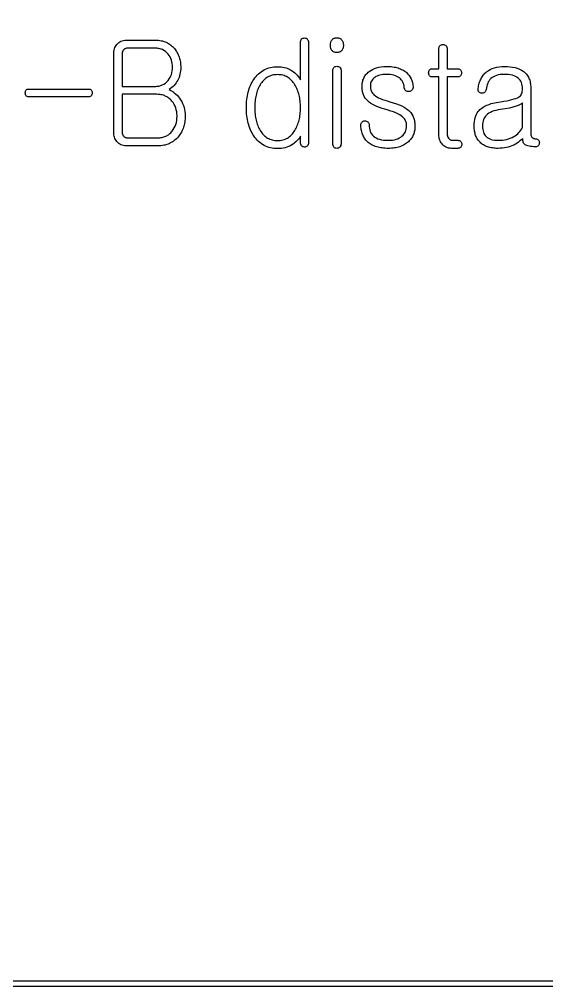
# Model space of a CAD drawing. Extents: x -145 to 145, y -175 to 185.
# Drawn here: x 38.38 to 56.55, y -175.1 to -141.8 of the extents above; entities that cross this region are included whole.
import ezdxf

# ---------------------------------------------------------------- set-up
doc = ezdxf.new("R2010")
doc.units = 0
doc.layers.add('screen_exp-1p', color=7, linetype='CONTINUOUS')

msp = doc.modelspace()

# ---------------------------------------------------------------- linework, layer by layer
at = {"layer": 'screen_exp-1p'}
for points in [[(-145.1, 185.1), (145.1, 185.1), (145.1, -175.1), (-145.1, -175.1), (-145.1, 185.1)], [(-144.9, 0.1), (-134.9, 0.1), (-134.9, -0.1), (-144.9, -0.1), (-144.9, -174.9), (144.9, -174.9), (144.9, -0.1), (134.9, -0.1), (134.9, 0.1), (144.9, 0.1), (144.9, 184.9), (-144.9, 184.9), (-144.9, 0.1)], [(48.349624, -142.609688), (48.349624, -146.042683), (48.344783, -146.080093), (48.334816, -146.113174), (48.319724, -146.141926), (48.299506, -146.16635), (48.279857, -146.1815), (48.257361, -146.19232), (48.232018, -146.198813), (48.203827, -146.200977), (48.177344, -146.19634), (48.15257, -146.187374), (48.129504, -146.17408), (48.108147, -146.156457), (48.090208, -146.132651), (48.077393, -146.105754), (48.069705, -146.075764), (48.067142, -146.042683), (48.067142, -145.829976), (48.040659, -145.872409), (48.011329, -145.913142), (47.979151, -145.952175), (47.944126, -145.989507), (47.906253, -146.025138), (47.865532, -146.059069), (47.821964, -146.0913), (47.775548, -146.12183), (47.718952, -146.153133), (47.66079, -146.180263), (47.601062, -146.203219), (47.539767, -146.222001), (47.476907, -146.236609), (47.41248, -146.247043), (47.346487, -146.253304), (47.278928, -146.255391), (47.214341, -146.253671), (47.151569, -146.248512), (47.090613, -146.239913), (47.031472, -146.227875), (46.974146, -146.212397), (46.918636, -146.19348), (46.864941, -146.171123), (46.813061, -146.145327), (46.762997, -146.116091), (46.714748, -146.083416), (46.668314, -146.047302), (46.623696, -146.007747), (46.580893, -145.964754), (46.539906, -145.918321), (46.500733, -145.868448), (46.463376, -145.815136), (46.431928, -145.766133), (46.402509, -145.715584), (46.375119, -145.663489), (46.349757, -145.609849), (46.326425, -145.554662), (46.305121, -145.49793), (46.285847, -145.439652), (46.268601, -145.379828), (46.253384, -145.318459), (46.240196, -145.255543), (46.229037, -145.191082), (46.219907, -145.125074), (46.212806, -145.057521), (46.207734, -144.988422), (46.20469, -144.917777), (46.203676, -144.845587), (46.20469, -144.772797), (46.207734, -144.701592), (46.212806, -144.631971), (46.219907, -144.563935), (46.229037, -144.497484), (46.240196, -144.432616), (46.253384, -144.369334), (46.268601, -144.307635), (46.285847, -144.247522), (46.305121, -144.188992), (46.326425, -144.132048), (46.349757, -144.076687), (46.375119, -144.022912), (46.402509, -143.97072), (46.431928, -143.920113), (46.463376, -143.871091), (46.500733, -143.818378), (46.539906, -143.769066), (46.580893, -143.723154), (46.623696, -143.680644), (46.668314, -143.641534), (46.714748, -143.605825), (46.762997, -143.573517), (46.813061, -143.54461), (46.864941, -143.519104), (46.918636, -143.496998), (46.974146, -143.478294), (47.031472, -143.46299), (47.090613, -143.451087), (47.151569, -143.442585), (47.214341, -143.437484), (47.278928, -143.435783), (47.342785, -143.437484), (47.404507, -143.442585), (47.464093, -143.451087), (47.521543, -143.46299), (47.576857, -143.478294), (47.630036, -143.496998), (47.681079, -143.519104), (47.729987, -143.54461), (47.778111, -143.573749), (47.824527, -143.606753), (47.869234, -143.643621), (47.912233, -143.684354), (47.953523, -143.728951), (47.993105, -143.777413), (48.030978, -143.82974), (48.067142, -143.885931), (48.067142, -142.599794), (48.069705, -142.564549), (48.077393, -142.533014), (48.090208, -142.505189), (48.108147, -142.481074), (48.129789, -142.465925), (48.153709, -142.455104), (48.179907, -142.448611), (48.208383, -142.446447), (48.234865, -142.448921), (48.259639, -142.456341), (48.282705, -142.468707), (48.304062, -142.486021), (48.323995, -142.510445), (48.338233, -142.539197), (48.343216, -142.555197), (48.346776, -142.572278), (48.348912, -142.590442), (48.349624, -142.609688)], [(49.31977, -142.436554), (49.345327, -142.437791), (49.369602, -142.441501), (49.392597, -142.447684), (49.41431, -142.456341), (49.434741, -142.467471), (49.453891, -142.481074), (49.47176, -142.497151), (49.488347, -142.515701), (49.502229, -142.534792), (49.51426, -142.554965), (49.52444, -142.57622), (49.53277, -142.598558), (49.539248, -142.621977), (49.543875, -142.646479), (49.546652, -142.672062), (49.547577, -142.698728), (49.546652, -142.723075), (49.543875, -142.746649), (49.539248, -142.76945), (49.53277, -142.791478), (49.52444, -142.812733), (49.51426, -142.833216), (49.502229, -142.852925), (49.488347, -142.871862), (49.47176, -142.890412), (49.453891, -142.906488), (49.434741, -142.920092), (49.41431, -142.931222), (49.392597, -142.939879), (49.369602, -142.946062), (49.345327, -142.949772), (49.31977, -142.951009), (49.293216, -142.949772), (49.268228, -142.946062), (49.244807, -142.939879), (49.222951, -142.931222), (49.202662, -142.920092), (49.183939, -142.906488), (49.166782, -142.890412), (49.151192, -142.871862), (49.138378, -142.854007), (49.127272, -142.835071), (49.117875, -142.815052), (49.110186, -142.793951), (49.104207, -142.771769), (49.099935, -142.748504), (49.097372, -142.724157), (49.096518, -142.698728), (49.097372, -142.672062), (49.099935, -142.646479), (49.104207, -142.621977), (49.110186, -142.598558), (49.117875, -142.57622), (49.127272, -142.554965), (49.138378, -142.534792), (49.151192, -142.515701), (49.166782, -142.497151), (49.183939, -142.481074), (49.202662, -142.467471), (49.222951, -142.456341), (49.244807, -142.447684), (49.268228, -142.441501), (49.293216, -142.437791), (49.31977, -142.436554)], [(42.071307, -142.520647), (43.082773, -142.520647), (43.132268, -142.521787), (43.180517, -142.525208), (43.22752, -142.530908), (43.273277, -142.538888), (43.317789, -142.549149), (43.361054, -142.561689), (43.403074, -142.57651), (43.443848, -142.593611), (43.483376, -142.612992), (43.521659, -142.634653), (43.558695, -142.658594), (43.594486, -142.684815), (43.629031, -142.713317), (43.66233, -142.744098), (43.694383, -142.77716), (43.72519, -142.812502), (43.776447, -142.881059), (43.799513, -142.916672), (43.82087, -142.953173), (43.840518, -142.990563), (43.858458, -143.028841), (43.874689, -143.068009), (43.889212, -143.108066), (43.902026, -143.149011), (43.913132, -143.190845), (43.922529, -143.233568), (43.930217, -143.27718), (43.936197, -143.321681), (43.940469, -143.367071), (43.943031, -143.413349), (43.943886, -143.460517), (43.942248, -143.5215), (43.937336, -143.580783), (43.929149, -143.638365), (43.917688, -143.694247), (43.902952, -143.748429), (43.88494, -143.80091), (43.863655, -143.851691), (43.839094, -143.900771), (43.812612, -143.949078), (43.783281, -143.995067), (43.751104, -144.038737), (43.716078, -144.080088), (43.678205, -144.119121), (43.637484, -144.155834), (43.593916, -144.190229), (43.5475, -144.222305), (43.608439, -144.255927), (43.66596, -144.292486), (43.720065, -144.331982), (43.770752, -144.374416), (43.818022, -144.419786), (43.861875, -144.468093), (43.902311, -144.519338), (43.93933, -144.573519), (43.976704, -144.635353), (44.009096, -144.69966), (44.036504, -144.76644), (44.058929, -144.835694), (44.07637, -144.90742), (44.088828, -144.981621), (44.096303, -145.058294), (44.098795, -145.137441), (44.097869, -145.188879), (44.095093, -145.239312), (44.090466, -145.28874), (44.083987, -145.337163), (44.075658, -145.384582), (44.065478, -145.430996), (44.053447, -145.476404), (44.039565, -145.520809), (44.023832, -145.564208), (44.006248, -145.606603), (43.986813, -145.647992), (43.965527, -145.688377), (43.942391, -145.727758), (43.917403, -145.766133), (43.890564, -145.803504), (43.861875, -145.839869), (43.828131, -145.878805), (43.792963, -145.915229), (43.756372, -145.949141), (43.718356, -145.980541), (43.678917, -146.009429), (43.638054, -146.035804), (43.595767, -146.059668), (43.552057, -146.08102), (43.506922, -146.09986), (43.460364, -146.116188), (43.412382, -146.130004), (43.362976, -146.141308), (43.312147, -146.1501), (43.259893, -146.15638), (43.206216, -146.160148), (43.151115, -146.161404), (42.071307, -146.161404), (42.020335, -146.159085), (41.972211, -146.152129), (41.926934, -146.140535), (41.884505, -146.124304), (41.844923, -146.103435), (41.808189, -146.077928), (41.774303, -146.047785), (41.743264, -146.013003), (41.718704, -145.978686), (41.697418, -145.942513), (41.679407, -145.904486), (41.664671, -145.864603), (41.653209, -145.822865), (41.645022, -145.779273), (41.64011, -145.733825), (41.638473, -145.686522), (41.638473, -143.000475), (41.64011, -142.952013), (41.645022, -142.905561), (41.653209, -142.861118), (41.664671, -142.818685), (41.679407, -142.778261), (41.697418, -142.739847), (41.718704, -142.703443), (41.743264, -142.669048), (41.774303, -142.634266), (41.808189, -142.604123), (41.844923, -142.578616), (41.884505, -142.557748), (41.926934, -142.541516), (41.972211, -142.529922), (42.020335, -142.522966), (42.071307, -142.520647)], [(43.055436, -144.113478), (43.090301, -144.112667), (43.124277, -144.110232), (43.157362, -144.106174), (43.189558, -144.100493), (43.220863, -144.093189), (43.251279, -144.084262), (43.280805, -144.073712), (43.309441, -144.061538), (43.364044, -144.032322), (43.415087, -143.996613), (43.462571, -143.954412), (43.506495, -143.905718), (43.542802, -143.857565), (43.574268, -143.807093), (43.600893, -143.754303), (43.622677, -143.699194), (43.63962, -143.641766), (43.651722, -143.582019), (43.658984, -143.519954), (43.661404, -143.45557), (43.658984, -143.388944), (43.651722, -143.325101), (43.63962, -143.264041), (43.622677, -143.205763), (43.600893, -143.150267), (43.574268, -143.097554), (43.542802, -143.047623), (43.506495, -143.000475), (43.463568, -142.952941), (43.416796, -142.911744), (43.36618, -142.876886), (43.31172, -142.848365), (43.283048, -142.836481), (43.253415, -142.826182), (43.222821, -142.817468), (43.191266, -142.810337), (43.15875, -142.804792), (43.125273, -142.80083), (43.090835, -142.798454), (43.055436, -142.797661), (42.121425, -142.797661), (42.097078, -142.798744), (42.074155, -142.80199), (42.052655, -142.8074), (42.03258, -142.814975), (42.013928, -142.824714), (41.9967, -142.836617), (41.980896, -142.850684), (41.966516, -142.866915), (41.946582, -142.898759), (41.932344, -142.934932), (41.927361, -142.954641), (41.923802, -142.975433), (41.921666, -142.997306), (41.920954, -143.020262), (41.920954, -144.113478), (43.055436, -144.113478)], [(52.832983, -142.822395), (52.835546, -142.787459), (52.843235, -142.756851), (52.856049, -142.730572), (52.873989, -142.708621), (52.89563, -142.693472), (52.91955, -142.682651), (52.945748, -142.676159), (52.974224, -142.673994), (53.0027, -142.676159), (53.028898, -142.682651), (53.052818, -142.693472), (53.074459, -142.708621), (53.094393, -142.730572), (53.108631, -142.756851), (53.113614, -142.771614), (53.117173, -142.787459), (53.119309, -142.804386), (53.120021, -142.822395), (53.120021, -143.509983), (53.493625, -143.509983), (53.52139, -143.51207), (53.545452, -143.518331), (53.565812, -143.528765), (53.58247, -143.543373), (53.595427, -143.562155), (53.604682, -143.585111), (53.610234, -143.612241), (53.612085, -143.643544), (53.610234, -143.676006), (53.604682, -143.704141), (53.595427, -143.727946), (53.58247, -143.747424), (53.565812, -143.762573), (53.545452, -143.773394), (53.52139, -143.779887), (53.493625, -143.782051), (53.120021, -143.782051), (53.120021, -145.745883), (53.120733, -145.767679), (53.122869, -145.788548), (53.126428, -145.808489), (53.131411, -145.827503), (53.145649, -145.862748), (53.165582, -145.894283), (53.179963, -145.911674), (53.195767, -145.926746), (53.212995, -145.939499), (53.231647, -145.949933), (53.251722, -145.958049), (53.273222, -145.963846), (53.296145, -145.967324), (53.320492, -145.968483), (53.484513, -145.968483), (53.514982, -145.970957), (53.542604, -145.978377), (53.567378, -145.990743), (53.589305, -146.008057), (53.605251, -146.02908), (53.616642, -146.052577), (53.623476, -146.078547), (53.625754, -146.10699), (53.623476, -146.133269), (53.616642, -146.157694), (53.605251, -146.180263), (53.589305, -146.200977), (53.567378, -146.220455), (53.542604, -146.234367), (53.514982, -146.242715), (53.484513, -146.245497), (53.270374, -146.245497), (53.219402, -146.243101), (53.171278, -146.235913), (53.126001, -146.223933), (53.083572, -146.20716), (53.04399, -146.185596), (53.007256, -146.15924), (52.97337, -146.128091), (52.942331, -146.09215), (52.916703, -146.057833), (52.894491, -146.02166), (52.875697, -145.983632), (52.86032, -145.94375), (52.84836, -145.902012), (52.839818, -145.85842), (52.834692, -145.812972), (52.832983, -145.765669), (52.832983, -143.782051), (52.586951, -143.782051), (52.562391, -143.779887), (52.541105, -143.773394), (52.523094, -143.762573), (52.508358, -143.747424), (52.496896, -143.727946), (52.488709, -143.704141), (52.483797, -143.676006), (52.48216, -143.643544), (52.483797, -143.612241), (52.488709, -143.585111), (52.496896, -143.562155), (52.508358, -143.543373), (52.523094, -143.528765), (52.541105, -143.518331), (52.562391, -143.51207), (52.586951, -143.509983), (52.832983, -143.509983), (52.832983, -142.822395)], [(49.178529, -143.564397), (49.181092, -143.531934), (49.18878, -143.5038), (49.201594, -143.479994), (49.219534, -143.460517), (49.241176, -143.443203), (49.265096, -143.430836), (49.291294, -143.423416), (49.31977, -143.420943), (49.348245, -143.423107), (49.374443, -143.4296), (49.398363, -143.440421), (49.420005, -143.45557), (49.439938, -143.477212), (49.454176, -143.502563), (49.462719, -143.531625), (49.464854, -143.547547), (49.465566, -143.564397), (49.465566, -146.082257), (49.464854, -146.100343), (49.462719, -146.117502), (49.454176, -146.149037), (49.439938, -146.176862), (49.420005, -146.200977), (49.398363, -146.220455), (49.374443, -146.234367), (49.348245, -146.242715), (49.31977, -146.245497), (49.291294, -146.243024), (49.265096, -146.235604), (49.241176, -146.223237), (49.219534, -146.205924), (49.201594, -146.179645), (49.18878, -146.150274), (49.181092, -146.117811), (49.178529, -146.082257), (49.178529, -143.564397)], [(51.025401, -143.42589), (51.08205, -143.426721), (51.136955, -143.429213), (51.190116, -143.433368), (51.241533, -143.439184), (51.291206, -143.446662), (51.339135, -143.455802), (51.385319, -143.466603), (51.429759, -143.479067), (51.472455, -143.493192), (51.513407, -143.508979), (51.552615, -143.526427), (51.590079, -143.545538), (51.625799, -143.56631), (51.659774, -143.588744), (51.692005, -143.61284), (51.722492, -143.638597), (51.769833, -143.686209), (51.811622, -143.737531), (51.847858, -143.792562), (51.87854, -143.851304), (51.90367, -143.913756), (51.923248, -143.979918), (51.937272, -144.04979), (51.942202, -144.086117), (51.945744, -144.123372), (51.9461, -144.140376), (51.944889, -144.156762), (51.942113, -144.172529), (51.93777, -144.187678), (51.924387, -144.216122), (51.904738, -144.242092), (51.882812, -144.260024), (51.858038, -144.274245), (51.830416, -144.284757), (51.799947, -144.291559), (51.771186, -144.291559), (51.744134, -144.286612), (51.71879, -144.276719), (51.695155, -144.261879), (51.672944, -144.240237), (51.656428, -144.214885), (51.645607, -144.185823), (51.642332, -144.169901), (51.640481, -144.153052), (51.633932, -144.100261), (51.623396, -144.050717), (51.608873, -144.004419), (51.590364, -143.961368), (51.567868, -143.921563), (51.541385, -143.885004), (51.510916, -143.851691), (51.47646, -143.821624), (51.435383, -143.79264), (51.389608, -143.76752), (51.339135, -143.746265), (51.283962, -143.728874), (51.224092, -143.715348), (51.159523, -143.705686), (51.090255, -143.699889), (51.016289, -143.697957), (50.959408, -143.69958), (50.904948, -143.70445), (50.852908, -143.712565), (50.803288, -143.723927), (50.75609, -143.738535), (50.711311, -143.75639), (50.668953, -143.777491), (50.629016, -143.801837), (50.592709, -143.831208), (50.561243, -143.862434), (50.534618, -143.895515), (50.512834, -143.930451), (50.495891, -143.967242), (50.483788, -144.005888), (50.476527, -144.046389), (50.474106, -144.088745), (50.476242, -144.138134), (50.482649, -144.184896), (50.493328, -144.22903), (50.508278, -144.270535), (50.527499, -144.309413), (50.550991, -144.345663), (50.578756, -144.379285), (50.610791, -144.410279), (50.651084, -144.440964), (50.699066, -144.471185), (50.754737, -144.500942), (50.818096, -144.530236), (50.889143, -144.559066), (50.967879, -144.587432), (51.054304, -144.615334), (51.148417, -144.642773), (51.263602, -144.673767), (51.36996, -144.707389), (51.46749, -144.743639), (51.556193, -144.782517), (51.636068, -144.824022), (51.707115, -144.868156), (51.769335, -144.914918), (51.797135, -144.939284), (51.822728, -144.964307), (51.866509, -145.013542), (51.904453, -145.06726), (51.93656, -145.125461), (51.950424, -145.156242), (51.962829, -145.188144), (51.973775, -145.221167), (51.983261, -145.255311), (51.991287, -145.290576), (51.997855, -145.326961), (52.002962, -145.364467), (52.006611, -145.403093), (52.0088, -145.44284), (52.00953, -145.483709), (52.008658, -145.524635), (52.006041, -145.564556), (52.001681, -145.603472), (51.995577, -145.641384), (51.987728, -145.678291), (51.978135, -145.714193), (51.966798, -145.74909), (51.953717, -145.782983), (51.938892, -145.81587), (51.922322, -145.847753), (51.904009, -145.878631), (51.883951, -145.908505), (51.862149, -145.937373), (51.838603, -145.965237), (51.813313, -145.992096), (51.786278, -146.01795), (51.755275, -146.045505), (51.722635, -146.071281), (51.688357, -146.09528), (51.652441, -146.117502), (51.614889, -146.137946), (51.575699, -146.156612), (51.534871, -146.1735), (51.492406, -146.18861), (51.448304, -146.201943), (51.402565, -146.213498), (51.355188, -146.223276), (51.306174, -146.231276), (51.255522, -146.237498), (51.203233, -146.241942), (51.149307, -146.244608), (51.093743, -146.245497), (51.038179, -146.244705), (50.984253, -146.242328), (50.931964, -146.238367), (50.881313, -146.232821), (50.832298, -146.225691), (50.784921, -146.216977), (50.739182, -146.206677), (50.69508, -146.194794), (50.652615, -146.181326), (50.611788, -146.166273), (50.572598, -146.149636), (50.535045, -146.131414), (50.49913, -146.111608), (50.464852, -146.090218), (50.432211, -146.067243), (50.401208, -146.042683), (50.371913, -146.016617), (50.344398, -145.98912), (50.318663, -145.960194), (50.294708, -145.929837), (50.272532, -145.898051), (50.252136, -145.864835), (50.23352, -145.830189), (50.216684, -145.794113), (50.201627, -145.756607), (50.18835, -145.717671), (50.176853, -145.677305), (50.167136, -145.63551), (50.159198, -145.592284), (50.15304, -145.547629), (50.148662, -145.501544), (50.146063, -145.454028), (50.145707, -145.437102), (50.146918, -145.420948), (50.149694, -145.405566), (50.154037, -145.390958), (50.16742, -145.364061), (50.187069, -145.340255), (50.206717, -145.322941), (50.229213, -145.310575), (50.254557, -145.303155), (50.282748, -145.300681), (50.311224, -145.300681), (50.337422, -145.305628), (50.361342, -145.315521), (50.382983, -145.330361), (50.403201, -145.349839), (50.418294, -145.373645), (50.42826, -145.401779), (50.433101, -145.434242), (50.43545, -145.496616), (50.442498, -145.555126), (50.454244, -145.609772), (50.470689, -145.660552), (50.491833, -145.707469), (50.517675, -145.75052), (50.548215, -145.789707), (50.583454, -145.825029), (50.626382, -145.858651), (50.675431, -145.88779), (50.730604, -145.912447), (50.791898, -145.93262), (50.859315, -145.94831), (50.932854, -145.959517), (51.012515, -145.966242), (51.098299, -145.968483), (51.170343, -145.966242), (51.238401, -145.959517), (51.302472, -145.94831), (51.362556, -145.93262), (51.418654, -145.912447), (51.470765, -145.88779), (51.518889, -145.858651), (51.563027, -145.825029), (51.600402, -145.791485), (51.632793, -145.755158), (51.660201, -145.716048), (51.682626, -145.674156), (51.700067, -145.629481), (51.712526, -145.582024), (51.720001, -145.531784), (51.722492, -145.478762), (51.720356, -145.42945), (51.713949, -145.38292), (51.703271, -145.339173), (51.688321, -145.298208), (51.6691, -145.260026), (51.645607, -145.224626), (51.617843, -145.192009), (51.585808, -145.162174), (51.540388, -145.126697), (51.486142, -145.091993), (51.423068, -145.058062), (51.351166, -145.024904), (51.270436, -144.992519), (51.18088, -144.960906), (51.082495, -144.930067), (50.975283, -144.9), (50.877397, -144.870629), (50.786488, -144.839404), (50.702555, -144.806323), (50.625598, -144.771387), (50.555619, -144.734596), (50.492616, -144.69595), (50.436589, -144.655449), (50.38754, -144.613093), (50.340554, -144.565404), (50.299834, -144.51385), (50.265378, -144.458432), (50.250499, -144.429274), (50.237186, -144.399149), (50.22544, -144.368058), (50.21526, -144.336002), (50.206646, -144.302979), (50.199598, -144.26899), (50.194117, -144.234034), (50.190201, -144.198113), (50.187852, -144.161225), (50.187069, -144.123372), (50.188012, -144.082504), (50.190842, -144.042756), (50.195558, -144.00413), (50.202161, -143.966624), (50.21065, -143.930239), (50.221026, -143.894974), (50.233289, -143.86083), (50.247438, -143.827808), (50.263473, -143.795905), (50.281395, -143.765124), (50.301204, -143.735463), (50.322899, -143.706923), (50.346481, -143.679504), (50.371949, -143.653205), (50.399304, -143.628027), (50.428545, -143.60397), (50.487704, -143.562233), (50.551276, -143.52606), (50.619263, -143.495452), (50.691663, -143.47041), (50.768477, -143.450932), (50.849704, -143.43702), (50.935346, -143.428672), (51.025401, -143.42589)], [(55.09331, -143.42589), (55.193047, -143.42844), (55.287231, -143.436092), (55.375863, -143.448845), (55.458941, -143.4667), (55.536467, -143.489656), (55.60844, -143.517713), (55.67486, -143.550871), (55.735728, -143.58913), (55.767727, -143.613419), (55.797663, -143.639293), (55.825534, -143.666751), (55.85134, -143.695793), (55.875082, -143.72642), (55.896759, -143.758631), (55.916372, -143.792427), (55.93392, -143.827808), (55.949404, -143.864772), (55.962823, -143.903322), (55.974178, -143.943455), (55.983468, -143.985174), (55.990694, -144.028477), (55.995855, -144.073364), (55.998952, -144.119836), (55.999984, -144.167892), (55.999984, -145.735989), (56.002547, -145.775563), (56.010236, -145.810189), (56.02305, -145.839869), (56.04099, -145.864603), (56.066049, -145.886245), (56.080287, -145.894747), (56.095664, -145.901703), (56.11218, -145.907113), (56.129835, -145.910978), (56.148629, -145.913297), (56.168562, -145.91407), (56.19476, -145.916543), (56.21868, -145.923963), (56.240321, -145.93633), (56.259685, -145.953643), (56.273923, -145.974667), (56.284744, -145.998163), (56.292148, -146.024133), (56.296134, -146.052577), (56.294141, -146.078856), (56.288161, -146.10328), (56.278194, -146.125849), (56.264241, -146.146564), (56.244308, -146.166041), (56.220958, -146.179954), (56.19419, -146.188301), (56.164006, -146.191084), (56.101572, -146.190002), (56.044122, -146.186755), (55.991655, -146.181345), (55.944171, -146.17377), (55.901671, -146.164032), (55.864154, -146.152129), (55.83162, -146.138062), (55.80407, -146.12183), (55.784849, -146.104362), (55.76819, -146.084112), (55.754094, -146.061079), (55.742562, -146.035263), (55.733592, -146.006665), (55.727185, -145.975285), (55.72334, -145.941122), (55.722059, -145.904176), (55.687318, -145.939112), (55.651439, -145.972193), (55.61442, -146.003419), (55.576262, -146.03279), (55.536965, -146.060306), (55.49653, -146.085967), (55.454955, -146.109773), (55.412241, -146.131724), (55.352014, -146.158389), (55.289794, -146.1815), (55.225581, -146.201054), (55.159374, -146.217054), (55.091174, -146.229498), (55.020981, -146.238386), (54.948795, -146.24372), (54.874615, -146.245497), (54.824141, -146.244686), (54.775234, -146.242251), (54.727892, -146.238193), (54.682117, -146.232512), (54.637908, -146.225208), (54.595266, -146.216281), (54.554189, -146.205731), (54.514679, -146.193557), (54.476734, -146.17976), (54.440356, -146.164341), (54.405545, -146.147298), (54.372299, -146.128632), (54.340619, -146.108343), (54.310506, -146.086431), (54.281959, -146.062895), (54.254978, -146.037737), (54.230151, -146.012366), (54.206925, -145.985719), (54.185301, -145.957798), (54.165279, -145.928601), (54.146858, -145.898128), (54.13004, -145.866381), (54.114823, -145.833358), (54.101208, -145.799059), (54.089195, -145.763486), (54.078783, -145.726637), (54.069973, -145.688513), (54.062765, -145.649113), (54.057159, -145.608438), (54.053155, -145.566488), (54.050752, -145.523263), (54.049951, -145.478762), (54.052158, -145.39946), (54.058779, -145.324796), (54.069813, -145.25477), (54.085261, -145.189381), (54.105123, -145.12863), (54.129399, -145.072516), (54.158089, -145.021039), (54.191192, -144.974201), (54.218725, -144.942762), (54.248927, -144.912754), (54.281799, -144.884175), (54.31734, -144.857026), (54.355551, -144.831307), (54.396432, -144.807018), (54.439983, -144.784159), (54.486203, -144.76273), (54.535092, -144.742731), (54.586652, -144.724161), (54.640881, -144.707022), (54.697779, -144.691312), (54.757347, -144.677033), (54.819585, -144.664183), (54.884492, -144.652763), (54.952069, -144.642773), (55.068536, -144.624068), (55.174182, -144.605055), (55.269007, -144.585732), (55.353011, -144.566099), (55.426194, -144.546158), (55.488556, -144.525908), (55.540098, -144.505348), (55.580818, -144.484479), (55.612854, -144.462606), (55.640618, -144.436558), (55.66411, -144.406337), (55.683332, -144.371942), (55.698282, -144.333374), (55.70896, -144.290631), (55.715367, -144.243715), (55.717503, -144.192625), (55.715154, -144.133883), (55.708106, -144.078852), (55.69636, -144.02753), (55.679915, -143.979918), (55.658771, -143.936016), (55.632929, -143.895824), (55.602389, -143.859343), (55.56715, -143.826571), (55.524792, -143.796427), (55.477451, -143.770302), (55.425126, -143.748197), (55.367818, -143.730111), (55.305527, -143.716043), (55.238253, -143.705996), (55.165995, -143.699967), (55.088754, -143.697957), (55.01372, -143.700276), (54.943527, -143.707232), (54.878174, -143.718826), (54.817663, -143.735057), (54.761992, -143.755926), (54.711163, -143.781432), (54.665174, -143.811576), (54.624026, -143.846358), (54.591635, -143.880366), (54.562803, -143.918084), (54.537531, -143.959513), (54.515818, -144.004651), (54.497664, -144.0535), (54.48307, -144.106058), (54.472036, -144.162327), (54.464561, -144.222305), (54.457442, -144.252604), (54.445197, -144.279192), (54.427827, -144.30207), (54.405331, -144.321239), (54.383689, -144.336079), (54.35977, -144.345972), (54.333572, -144.350919), (54.305096, -144.350919), (54.278898, -144.345972), (54.254978, -144.336079), (54.233336, -144.321239), (54.213973, -144.301452), (54.204576, -144.289858), (54.196887, -144.277337), (54.190907, -144.263888), (54.186636, -144.249512), (54.184073, -144.234208), (54.183219, -144.217977), (54.184073, -144.200818), (54.186636, -144.182732), (54.194182, -144.135854), (54.203152, -144.090445), (54.213545, -144.046505), (54.225363, -144.004033), (54.238604, -143.96303), (54.253269, -143.923495), (54.269358, -143.885429), (54.286871, -143.848831), (54.305808, -143.813702), (54.326168, -143.780041), (54.347952, -143.747849), (54.37116, -143.717126), (54.395792, -143.687871), (54.421847, -143.660084), (54.449326, -143.633766), (54.478229, -143.608917), (54.53867, -143.56602), (54.603808, -143.528843), (54.673646, -143.497385), (54.748181, -143.471647), (54.827416, -143.451628), (54.911349, -143.437329), (54.99998, -143.42875), (55.046058, -143.426605), (55.09331, -143.42589)], [(47.278928, -143.707851), (47.231195, -143.709222), (47.184815, -143.713338), (47.139787, -143.720198), (47.096112, -143.729801), (47.05379, -143.742149), (47.01282, -143.75724), (46.973203, -143.775075), (46.934938, -143.795654), (46.898026, -143.818977), (46.862467, -143.845044), (46.82826, -143.873854), (46.795406, -143.905409), (46.763905, -143.939707), (46.733756, -143.976749), (46.704959, -144.016535), (46.677516, -144.059065), (46.654895, -144.098658), (46.633734, -144.139526), (46.614032, -144.181669), (46.59579, -144.225088), (46.579007, -144.269782), (46.563683, -144.315751), (46.549819, -144.362996), (46.537414, -144.411516), (46.526468, -144.461311), (46.516982, -144.512382), (46.508956, -144.564728), (46.502388, -144.618349), (46.497281, -144.673245), (46.493632, -144.729417), (46.491443, -144.786864), (46.490713, -144.845587), (46.491443, -144.90371), (46.493632, -144.960597), (46.497281, -145.016247), (46.502388, -145.070661), (46.508956, -145.123838), (46.516982, -145.175778), (46.526468, -145.226481), (46.537414, -145.275948), (46.549819, -145.324178), (46.563683, -145.371172), (46.579007, -145.416928), (46.59579, -145.461449), (46.614032, -145.504732), (46.633734, -145.546779), (46.654895, -145.587589), (46.677516, -145.627162), (46.704959, -145.669692), (46.733756, -145.709478), (46.763905, -145.74652), (46.795406, -145.780819), (46.82826, -145.812373), (46.862467, -145.841183), (46.898026, -145.86725), (46.934938, -145.890573), (46.973203, -145.911152), (47.01282, -145.928987), (47.05379, -145.944078), (47.096112, -145.956426), (47.139787, -145.966029), (47.184815, -145.972889), (47.231195, -145.977005), (47.278928, -145.978377), (47.326109, -145.977005), (47.371973, -145.972889), (47.41652, -145.966029), (47.45975, -145.956426), (47.501663, -145.944078), (47.542259, -145.928987), (47.581538, -145.911152), (47.6195, -145.890573), (47.656145, -145.86725), (47.691473, -145.841183), (47.725484, -145.812373), (47.758178, -145.780819), (47.789555, -145.74652), (47.819615, -145.709478), (47.848358, -145.669692), (47.875784, -145.627162), (47.898956, -145.587589), (47.920633, -145.546779), (47.940816, -145.504732), (47.959503, -145.461449), (47.976695, -145.416928), (47.992393, -145.371172), (48.006595, -145.324178), (48.019302, -145.275948), (48.030515, -145.226481), (48.040232, -145.175778), (48.048455, -145.123838), (48.055182, -145.070661), (48.060415, -145.016247), (48.064152, -144.960597), (48.066395, -144.90371), (48.067142, -144.845587), (48.066395, -144.786864), (48.064152, -144.729417), (48.060415, -144.673245), (48.055182, -144.618349), (48.048455, -144.564728), (48.040232, -144.512382), (48.030515, -144.461311), (48.019302, -144.411516), (48.006595, -144.362996), (47.992393, -144.315751), (47.976695, -144.269782), (47.959503, -144.225088), (47.940816, -144.181669), (47.920633, -144.139526), (47.898956, -144.098658), (47.875784, -144.059065), (47.848358, -144.016535), (47.819615, -143.976749), (47.789555, -143.939707), (47.758178, -143.905409), (47.725484, -143.873854), (47.691473, -143.845044), (47.656145, -143.818977), (47.6195, -143.795654), (47.581538, -143.775075), (47.542259, -143.75724), (47.501663, -143.742149), (47.45975, -143.729801), (47.41652, -143.720198), (47.371973, -143.713338), (47.326109, -143.709222), (47.278928, -143.707851)], [(40.777797, -144.202519), (40.804494, -144.204605), (40.82763, -144.210866), (40.847207, -144.2213), (40.863225, -144.235909), (40.875683, -144.254691), (40.884582, -144.277646), (40.889921, -144.304776), (40.891701, -144.336079), (40.889921, -144.368541), (40.884582, -144.396676), (40.875683, -144.420482), (40.863225, -144.439959), (40.847207, -144.455108), (40.82763, -144.465929), (40.804494, -144.472422), (40.777797, -144.474586), (38.700192, -144.474586), (38.674564, -144.472422), (38.652352, -144.465929), (38.633558, -144.455108), (38.618181, -144.439959), (38.606221, -144.420482), (38.597678, -144.396676), (38.592553, -144.368541), (38.590844, -144.336079), (38.591556, -144.304776), (38.59597, -144.277646), (38.604086, -144.254691), (38.615903, -144.235909), (38.631422, -144.2213), (38.650644, -144.210866), (38.673567, -144.204605), (38.700192, -144.202519), (40.777797, -144.202519)], [(43.146559, -145.88439), (43.185358, -145.883481), (43.223159, -145.880757), (43.259965, -145.876216), (43.295773, -145.869859), (43.330585, -145.861685), (43.3644, -145.851695), (43.397219, -145.839889), (43.42904, -145.826266), (43.459866, -145.810827), (43.489694, -145.793572), (43.518526, -145.7745), (43.546361, -145.753612), (43.5732, -145.730907), (43.599042, -145.706386), (43.623887, -145.680049), (43.647736, -145.651896), (43.687246, -145.59841), (43.721489, -145.541832), (43.750463, -145.482163), (43.774169, -145.419402), (43.792607, -145.353549), (43.805777, -145.284605), (43.813679, -145.212569), (43.816313, -145.137441), (43.815619, -145.099471), (43.813537, -145.062236), (43.805208, -144.989968), (43.791326, -144.920637), (43.771891, -144.854244), (43.746903, -144.790787), (43.716363, -144.730267), (43.68027, -144.672685), (43.638624, -144.61804), (43.613654, -144.589886), (43.587723, -144.563549), (43.560831, -144.539028), (43.532978, -144.516324), (43.504164, -144.495435), (43.474388, -144.476364), (43.443652, -144.459108), (43.411955, -144.443669), (43.379297, -144.430046), (43.345677, -144.41824), (43.311097, -144.40825), (43.275555, -144.400077), (43.239053, -144.393719), (43.201589, -144.389178), (43.163164, -144.386454), (43.123778, -144.385546), (41.920954, -144.385546), (41.920954, -145.666736), (41.921666, -145.688532), (41.923802, -145.709401), (41.927361, -145.729342), (41.932344, -145.748356), (41.946582, -145.783601), (41.966516, -145.815136), (41.980896, -145.831367), (41.9967, -145.845435), (42.013928, -145.857337), (42.03258, -145.867076), (42.052655, -145.874651), (42.074155, -145.880061), (42.097078, -145.883308), (42.121425, -145.88439), (43.146559, -145.88439)], [(55.717503, -145.523282), (55.717503, -144.682346), (55.700061, -144.697109), (55.67963, -144.711717), (55.629797, -144.74047), (55.568004, -144.768604), (55.494251, -144.79612), (55.387182, -144.827346), (55.261888, -144.856717), (55.118369, -144.884233), (54.956625, -144.909894), (54.87433, -144.923652), (54.798299, -144.940192), (54.728533, -144.959515), (54.665032, -144.981621), (54.607795, -145.006509), (54.556823, -145.034179), (54.512116, -145.064632), (54.473673, -145.097868), (54.441638, -145.131953), (54.413874, -145.169904), (54.390381, -145.211718), (54.37116, -145.257398), (54.35621, -145.306942), (54.345532, -145.360351), (54.339124, -145.417624), (54.336989, -145.478762), (54.338982, -145.537426), (54.344962, -145.592226), (54.354929, -145.643162), (54.368882, -145.690232), (54.386822, -145.733439), (54.408748, -145.77278), (54.434661, -145.808257), (54.464561, -145.839869), (54.499871, -145.870013), (54.539738, -145.896138), (54.58416, -145.918243), (54.633139, -145.93633), (54.686673, -145.950397), (54.744764, -145.960445), (54.807411, -145.966474), (54.874615, -145.968483), (54.951785, -145.966474), (55.026107, -145.960445), (55.097581, -145.950397), (55.166208, -145.93633), (55.231988, -145.918243), (55.29492, -145.896138), (55.355004, -145.870013), (55.412241, -145.839869), (55.460863, -145.810035), (55.506496, -145.777418), (55.549139, -145.742018), (55.588792, -145.703836), (55.625454, -145.662871), (55.659127, -145.619124), (55.68981, -145.572594), (55.717503, -145.523282)]]:
    msp.add_lwpolyline(points, dxfattribs=at)

doc.saveas('drawing.dxf')
